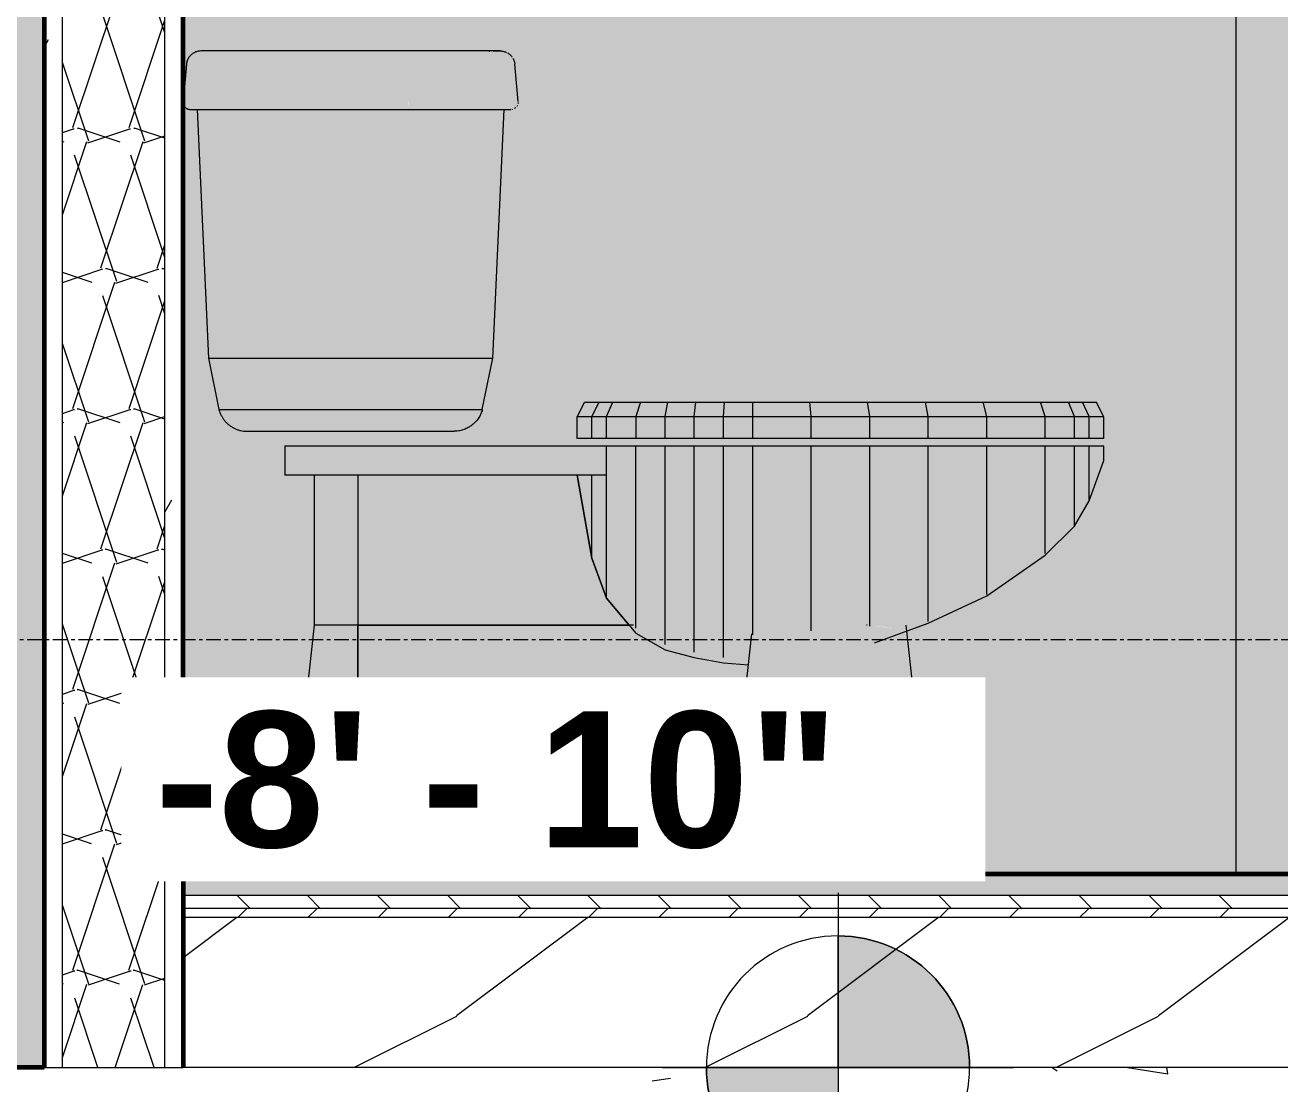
# Model space of a CAD drawing. Header units: inches. Extents: x -9046 to -8234, y -279 to 479.
# Drawn here: x -8769.78 to -8726.87, y -106.56 to -70.36 of the extents above; entities that cross this region are included whole.
import ezdxf

# ---------------------------------------------------------------- set-up
doc = ezdxf.new("R2010")
doc.units = ezdxf.units.IN
doc.header["$MEASUREMENT"] = 0
doc.linetypes.add('Grid Line 1_2_', pattern=[0.875, 0.5, -0.125, 0.125, -0.125])
for name, color, linetype, lineweight in [('A-FLOR', 192, 'Continuous', 18), ('A-FLOR-1', 192, 'Continuous', 60), ('A-FLOR-LEVL-1', 51, 'Grid Line 1_2_', 9), ('A-FLOR-MCUT', 51, 'Continuous', 18), ('A-FLOR-PATT-1', 8, 'Continuous', 9), ('A-WALL', 113, 'Continuous', 18), ('A-WALL-PATT-1', 111, 'Continuous', 9), ('G-ANNO-DIMS', 111, 'Continuous', 9), ('I-WALL', 2, 'Continuous', 18), ('I-WALL-1', 2, 'Continuous', 60), ('P-SANR-FIXT', 6, 'Continuous', 9), ('S-FNDN-1', 32, 'Continuous', 60)]:
    doc.layers.add(name, color=color, linetype=linetype, lineweight=lineweight)
doc.styles.add('Arial_B', font='arialbd.ttf', dxfattribs={"height": 4.642857})
pattern_1 = [(0, (-8599.04, 127.346), (15.36, 3.84), [0.634, -10.886, 0.634, -10.886, -61.44]), (0, (-8599.04, 127.346), (15.36, 3.84), [-23.04, 0.634, -22.406, 0.634, -10.886, -26.88]), (0, (-8599.04, 127.346), (15.36, 3.84), [-57.6, 0.634, -7.046, 0.634, -18.566]), (120, (-8593.28, 129.266), (-11.00554, 11.38215), [0.634, -10.886, 0.634, -10.886, -61.44]), (120, (-8593.28, 129.266), (-11.00554, 11.38215), [-23.04, 0.634, -22.406, 0.634, -10.886, -26.88]), (120, (-8593.28, 129.266), (-11.00554, 11.38215), [-57.6, 0.634, -7.046, 0.634, -18.566]), (240, (-8591.36, 136.946), (-4.354462, -15.22215), [0.634, -10.886, 0.634, -10.886, -61.44]), (240, (-8591.36, 136.946), (-4.354462, -15.22215), [-23.04, 0.634, -22.406, 0.634, -10.886, -26.88]), (240, (-8591.36, 136.946), (-4.354462, -15.22215), [-57.6, 0.634, -7.046, 0.634, -18.566])]

# ---------------------------------------------------------------- blocks, each defined once
blk = doc.blocks.new('M_Toilet-Domestic-3D - M_Toilet-Domestic-3D-1093260-BUILDING SECTION - EAST_WEST - LOOKING SOUTH')
at = {"layer": 'P-SANR-FIXT'}
for points in [[(-8756.795, -71.706), (-8756.646, -71.706), (-8756.646, -71.25), (-8763.763, -71.25), (-8764, -71.31), (-8764.18, -71.475), (-8764.261, -71.706), (-8759.109, -71.706)], [(-8753.721, -71.706), (-8753.031, -71.706), (-8753.111, -71.475), (-8753.308, -71.306), (-8753.579, -71.258), (-8754.242, -71.25), (-8756.646, -71.26), (-8756.646, -71.706), (-8753.896, -71.706)], [(-8764.372, -72.978), (-8756.646, -72.978), (-8756.646, -71.706), (-8764.261, -71.706)], [(-8753.631, -72.978), (-8752.92, -72.978), (-8753.031, -71.706), (-8756.646, -71.706), (-8756.646, -72.978), (-8753.891, -72.978)], [(-8764.123, -73.25), (-8756.646, -73.229), (-8756.663, -72.978), (-8764.372, -72.978), (-8764.36, -73.08), (-8764.307, -73.169), (-8764.224, -73.229)], [(-8759.109, -81.75), (-8756.646, -81.75), (-8756.646, -73.25), (-8763.896, -73.25), (-8763.509, -81.75)], [(-8754.03, -73.25), (-8753.068, -73.229), (-8752.984, -73.169), (-8752.932, -73.08), (-8752.932, -72.978), (-8756.646, -72.978), (-8756.646, -73.25), (-8754.056, -73.25)], [(-8754.702, -81.75), (-8753.782, -81.75), (-8753.396, -73.25), (-8756.646, -73.25), (-8756.646, -81.75), (-8754.719, -81.75)], [(-8762.929, -83.509), (-8756.646, -83.509), (-8756.646, -81.75), (-8763.509, -81.75), (-8763.149, -83.509)], [(-8754.604, -83.509), (-8754.142, -83.509), (-8753.782, -81.75), (-8756.646, -81.75), (-8756.646, -83.509), (-8754.621, -83.509)], [(-8762.183, -84.25), (-8756.646, -84.25), (-8756.646, -83.509), (-8763.149, -83.509), (-8762.95, -83.893), (-8762.606, -84.156), (-8762.364, -84.21)], [(-8750.396, -83.75), (-8750.393, -83.75), (-8750.153, -83.25), (-8750.646, -83.25), (-8750.893, -83.75)], [(-8750.393, -83.75), (-8749.894, -83.75), (-8749.676, -83.25), (-8750.153, -83.25)], [(-8748.894, -83.75), (-8748.733, -83.25), (-8749.676, -83.25), (-8749.894, -83.75), (-8748.896, -83.75)], [(-8747.895, -83.75), (-8747.8, -83.25), (-8748.733, -83.25), (-8748.894, -83.75), (-8747.896, -83.75)], [(-8746.896, -83.75), (-8746.895, -83.75), (-8746.842, -83.25), (-8747.8, -83.25), (-8747.895, -83.75), (-8747.8, -83.75)], [(-8745.892, -83.75), (-8745.859, -83.25), (-8746.842, -83.25), (-8746.895, -83.75), (-8745.892, -83.75)], [(-8744.896, -83.75), (-8744.896, -83.25), (-8745.859, -83.25), (-8745.892, -83.75), (-8745.224, -83.75)], [(-8742.947, -83.75), (-8742.904, -83.75), (-8742.947, -83.25), (-8744.896, -83.25), (-8744.896, -83.75)], [(-8740.897, -83.75), (-8740.971, -83.25), (-8742.947, -83.25), (-8742.903, -83.75), (-8740.971, -83.75)], [(-8738.897, -83.75), (-8738.992, -83.25), (-8740.971, -83.25), (-8740.896, -83.75), (-8738.992, -83.75)], [(-8736.897, -83.75), (-8737.021, -83.25), (-8738.992, -83.25), (-8738.896, -83.75), (-8737.021, -83.75)], [(-8736.897, -83.75), (-8734.897, -83.75), (-8735.057, -83.25), (-8737.021, -83.25)], [(-8733.898, -83.75), (-8734.096, -83.25), (-8735.057, -83.25), (-8734.896, -83.75)], [(-8733.623, -83.75), (-8733.398, -83.75), (-8733.623, -83.25), (-8734.096, -83.25), (-8733.896, -83.75)], [(-8733.398, -83.75), (-8732.898, -83.75), (-8733.146, -83.25), (-8733.623, -83.25)], [(-8750.481, -84.5), (-8750.396, -84.5), (-8750.396, -83.75), (-8750.896, -83.755), (-8750.896, -84.5)], [(-8750.047, -84.5), (-8749.896, -84.5), (-8749.896, -83.75), (-8750.396, -83.755), (-8750.396, -84.5)], [(-8749.034, -84.5), (-8748.896, -84.5), (-8748.896, -83.75), (-8749.896, -83.75), (-8749.896, -84.5), (-8749.258, -84.5)], [(-8747.896, -84.5), (-8747.896, -83.75), (-8748.896, -83.75), (-8748.896, -84.5), (-8748.461, -84.5)], [(-8746.896, -84.5), (-8746.896, -83.75), (-8747.896, -83.75), (-8747.896, -84.5), (-8747.582, -84.5)], [(-8746.031, -84.5), (-8745.892, -84.5), (-8745.892, -83.75), (-8746.896, -83.75), (-8746.896, -84.5), (-8746.766, -84.5)], [(-8745.892, -84.5), (-8744.896, -84.5), (-8744.896, -83.75), (-8745.892, -83.75), (-8745.892, -83.893)], [(-8744.896, -84.5), (-8742.903, -84.5), (-8742.903, -83.75), (-8744.896, -83.75), (-8744.896, -83.893)], [(-8741.151, -84.5), (-8740.896, -84.5), (-8740.896, -83.75), (-8742.903, -83.75), (-8742.903, -84.5)], [(-8739.242, -84.5), (-8738.896, -84.5), (-8738.896, -83.75), (-8740.896, -83.75), (-8740.896, -84.5), (-8740.596, -84.5)], [(-8738.896, -84.5), (-8736.896, -84.5), (-8736.896, -83.75), (-8738.896, -83.75), (-8738.896, -84.269)], [(-8735.968, -84.5), (-8734.896, -84.5), (-8734.896, -83.75), (-8736.896, -83.75), (-8736.896, -84.5)], [(-8734.896, -84.5), (-8733.896, -84.5), (-8733.896, -83.75), (-8734.896, -83.755), (-8734.896, -83.893)], [(-8733.396, -84.5), (-8733.396, -83.75), (-8733.896, -83.755), (-8733.896, -84.5), (-8733.654, -84.5)], [(-8733.396, -84.5), (-8732.896, -84.5), (-8732.896, -83.75), (-8733.396, -83.755), (-8733.396, -83.893)], [(-8760.453, -85.75), (-8760.453, -84.75), (-8760.896, -84.75), (-8760.896, -85.75), (-8760.678, -85.75)], [(-8752.167, -85.75), (-8749.896, -85.75), (-8749.896, -84.75), (-8760.453, -84.75), (-8760.453, -85.75), (-8754.481, -85.75)], [(-8748.896, -90.953), (-8748.896, -84.75), (-8749.896, -84.75), (-8749.896, -89.906), (-8749.118, -90.875), (-8748.964, -90.875), (-8748.913, -90.933)], [(-8747.896, -91.511), (-8747.896, -84.75), (-8748.896, -84.75), (-8748.89, -90.956), (-8747.951, -91.48)], [(-8746.896, -91.775), (-8746.896, -84.75), (-8747.896, -84.75), (-8747.896, -91.511), (-8747.033, -91.739)], [(-8745.892, -91.931), (-8745.892, -84.75), (-8746.896, -84.75), (-8746.896, -91.775), (-8746.622, -91.84)], [(-8745.019, -92.007), (-8744.928, -91.17), (-8744.896, -91.173), (-8744.896, -84.75), (-8745.892, -84.75), (-8745.892, -91.931), (-8745.224, -91.989)], [(-8744.896, -91.173), (-8743.364, -91.034), (-8742.903, -91.031), (-8742.903, -84.75), (-8744.896, -84.75), (-8744.896, -90.956)], [(-8742.903, -91.031), (-8742.005, -90.897), (-8741.479, -90.911), (-8740.896, -90.875), (-8740.896, -84.75), (-8742.903, -84.75), (-8742.903, -90.956)], [(-8739.681, -91.058), (-8738.896, -90.748), (-8738.896, -84.75), (-8740.896, -84.75), (-8740.896, -90.888), (-8740.135, -90.961), (-8739.927, -91.036), (-8739.683, -91.044)], [(-8738.896, -90.748), (-8736.896, -89.825), (-8736.896, -84.75), (-8738.896, -84.75), (-8738.896, -90.628)], [(-8736.896, -89.825), (-8734.896, -88.433), (-8734.896, -84.75), (-8736.896, -84.75), (-8736.896, -89.414)], [(-8734.896, -88.433), (-8733.896, -87.49), (-8733.896, -84.75), (-8734.896, -84.75), (-8734.896, -87.989)], [(-8733.896, -87.49), (-8733.396, -86.577), (-8733.396, -84.75), (-8733.896, -84.75), (-8733.896, -87.385)], [(-8733.396, -86.577), (-8732.896, -85.213), (-8732.896, -84.75), (-8733.396, -84.75), (-8733.396, -86.396)], [(-8759.047, -90.875), (-8758.396, -90.875), (-8758.396, -85.75), (-8759.858, -85.75), (-8759.858, -90.875), (-8759.109, -90.875)], [(-8754.481, -90.875), (-8749.127, -90.875), (-8749.896, -89.959), (-8750.396, -88.586), (-8750.896, -85.75), (-8758.396, -85.75), (-8758.396, -90.875)], [(-8750.396, -88.527), (-8750.396, -85.75), (-8750.887, -85.75), (-8750.566, -87.566)], [(-8749.896, -89.906), (-8749.896, -85.75), (-8750.396, -85.75), (-8750.375, -88.586), (-8750.047, -89.489)], [(-8759.146, -97.75), (-8758.396, -97.75), (-8758.396, -90.875), (-8759.896, -90.875), (-8760.589, -97.75), (-8759.372, -97.75)], [(-8758.396, -97.75), (-8745.646, -97.75), (-8745.019, -92.007), (-8745.892, -91.931), (-8746.622, -91.84), (-8747.253, -91.681), (-8747.951, -91.48), (-8748.913, -90.933), (-8748.976, -90.875), (-8758.396, -90.875), (-8758.396, -93.31)], [(-8740.671, -97.75), (-8738.896, -97.75), (-8739.689, -91.042), (-8739.927, -91.036), (-8740.143, -90.96), (-8740.328, -90.956), (-8741.012, -90.875), (-8741.479, -90.911), (-8742.113, -90.895), (-8742.903, -91.031), (-8743.396, -91.034), (-8743.396, -97.75), (-8740.751, -97.75)], [(-8745.646, -97.75), (-8743.396, -97.75), (-8743.396, -91.034), (-8744.929, -91.176), (-8745.224, -93.888)], [(-8760.782, -99), (-8756.146, -99), (-8756.146, -97.75), (-8760.646, -97.75), (-8760.675, -98.019)], [(-8745.224, -99), (-8743.396, -99), (-8743.396, -97.75), (-8756.146, -97.75), (-8756.146, -99), (-8754.481, -99)], [(-8738.986, -99), (-8738.759, -99), (-8738.896, -97.75), (-8743.396, -97.75), (-8743.396, -99), (-8739.645, -99)]]:
    blk.add_hatch(color=256, dxfattribs=at).paths.add_polyline_path(points, flags=0)
h = blk.add_hatch(color=256, dxfattribs=at)
h.paths.add_polyline_path([(-8756.289, -84.25), (-8755.078, -84.228), (-8754.871, -84.185), (-8754.859, -84.195), (-8754.685, -84.156), (-8754.333, -83.875), (-8754.142, -83.509), (-8756.646, -83.509), (-8756.646, -84.25), (-8756.381, -84.25)], flags=0)
h.paths.add_polyline_path([(-8755.108, -84.25), (-8755.157, -84.242), (-8755.136, -84.25)], flags=0)
for p, q in [((-8756.646, -71.25), (-8763.763, -71.25)), ((-8753.896, -71.281), (-8753.896, -71.25)), ((-8764.261, -71.706), (-8764.372, -72.978)), ((-8752.92, -72.978), (-8753.031, -71.706)), ((-8764.123, -73.25), (-8756.646, -73.25)), ((-8763.896, -73.25), (-8763.509, -81.75)), ((-8753.782, -81.75), (-8753.396, -73.25)), ((-8763.509, -81.75), (-8756.646, -81.75)), ((-8763.509, -81.75), (-8763.149, -83.509)), ((-8756.646, -81.75), (-8753.782, -81.75)), ((-8754.142, -83.509), (-8753.782, -81.75)), ((-8763.149, -83.509), (-8756.646, -83.509)), ((-8756.646, -83.509), (-8754.142, -83.509)), ((-8750.893, -83.75), (-8750.646, -83.25)), ((-8750.646, -83.25), (-8750.153, -83.25)), ((-8750.393, -83.75), (-8750.153, -83.25)), ((-8750.153, -83.25), (-8749.676, -83.25)), ((-8749.894, -83.75), (-8749.676, -83.25)), ((-8749.676, -83.25), (-8748.733, -83.25)), ((-8748.733, -83.25), (-8748.894, -83.75)), ((-8748.733, -83.25), (-8747.8, -83.25)), ((-8747.895, -83.75), (-8747.8, -83.25)), ((-8747.8, -83.25), (-8746.842, -83.25)), ((-8746.895, -83.75), (-8746.842, -83.25)), ((-8746.842, -83.25), (-8745.859, -83.25)), ((-8745.892, -83.75), (-8745.859, -83.25)), ((-8745.859, -83.25), (-8744.896, -83.25)), ((-8744.896, -83.75), (-8744.896, -83.25)), ((-8744.896, -83.25), (-8742.947, -83.25)), ((-8742.904, -83.75), (-8742.947, -83.25)), ((-8742.947, -83.25), (-8740.971, -83.25)), ((-8740.897, -83.75), (-8740.971, -83.25)), ((-8740.971, -83.25), (-8738.992, -83.25)), ((-8738.897, -83.75), (-8738.992, -83.25)), ((-8738.992, -83.25), (-8737.021, -83.25)), ((-8736.897, -83.75), (-8737.021, -83.25)), ((-8737.021, -83.25), (-8735.057, -83.25)), ((-8734.897, -83.75), (-8735.057, -83.25)), ((-8735.057, -83.25), (-8734.096, -83.25)), ((-8733.898, -83.75), (-8734.096, -83.25)), ((-8734.096, -83.25), (-8733.623, -83.25)), ((-8733.398, -83.75), (-8733.623, -83.25)), ((-8733.623, -83.25), (-8733.146, -83.25)), ((-8732.898, -83.75), (-8733.146, -83.25)), ((-8750.896, -83.75), (-8750.396, -83.75)), ((-8750.896, -84.5), (-8750.896, -83.75)), ((-8750.396, -83.755), (-8750.896, -83.755)), ((-8749.896, -83.755), (-8750.396, -83.755)), ((-8750.396, -84.5), (-8750.396, -83.755)), ((-8750.393, -83.75), (-8749.896, -83.75)), ((-8749.896, -83.75), (-8748.896, -83.75)), ((-8749.896, -84.5), (-8749.896, -83.75)), ((-8748.896, -83.755), (-8749.896, -83.755)), ((-8747.896, -83.755), (-8748.896, -83.755)), ((-8748.896, -83.755), (-8748.896, -84.5)), ((-8748.894, -83.75), (-8747.896, -83.75)), ((-8746.896, -83.755), (-8747.896, -83.755)), ((-8747.896, -84.5), (-8747.896, -83.755)), ((-8747.895, -83.75), (-8746.896, -83.75)), ((-8746.896, -83.75), (-8745.892, -83.75)), ((-8746.896, -84.5), (-8746.896, -83.75)), ((-8745.892, -83.755), (-8746.896, -83.755)), ((-8745.892, -83.75), (-8744.896, -83.75)), ((-8744.896, -83.755), (-8745.892, -83.755)), ((-8745.892, -84.5), (-8745.892, -83.755)), ((-8744.896, -83.75), (-8742.903, -83.75)), ((-8742.903, -83.755), (-8744.896, -83.755)), ((-8744.896, -84.5), (-8744.896, -83.755)), ((-8742.903, -83.75), (-8740.896, -83.75)), ((-8742.903, -84.5), (-8742.903, -83.75)), ((-8740.896, -83.755), (-8742.903, -83.755)), ((-8740.896, -83.75), (-8738.896, -83.75)), ((-8740.896, -84.5), (-8740.896, -83.75)), ((-8738.896, -83.755), (-8740.896, -83.755)), ((-8738.896, -83.75), (-8736.897, -83.75)), ((-8736.896, -83.755), (-8738.896, -83.755)), ((-8738.896, -84.5), (-8738.896, -83.755)), ((-8736.896, -83.75), (-8734.896, -83.75)), ((-8734.896, -83.755), (-8736.896, -83.755)), ((-8736.896, -84.5), (-8736.896, -83.755)), ((-8734.896, -83.75), (-8733.898, -83.75)), ((-8734.896, -84.5), (-8734.896, -83.75)), ((-8733.896, -83.755), (-8734.896, -83.755)), ((-8733.896, -83.75), (-8733.398, -83.75)), ((-8733.396, -83.755), (-8733.896, -83.755)), ((-8733.896, -84.5), (-8733.896, -83.755)), ((-8733.396, -83.75), (-8732.896, -83.75)), ((-8732.896, -83.755), (-8733.396, -83.755)), ((-8733.396, -84.5), (-8733.396, -83.755)), ((-8732.896, -84.5), (-8732.896, -83.75)), ((-8762.183, -84.25), (-8756.646, -84.25)), ((-8750.396, -84.5), (-8750.896, -84.5)), ((-8749.896, -84.5), (-8750.396, -84.5)), ((-8748.896, -84.5), (-8749.896, -84.5)), ((-8747.896, -84.5), (-8748.896, -84.5)), ((-8746.896, -84.5), (-8747.896, -84.5)), ((-8745.892, -84.5), (-8746.896, -84.5)), ((-8744.896, -84.5), (-8745.892, -84.5)), ((-8742.903, -84.5), (-8744.896, -84.5)), ((-8740.896, -84.5), (-8742.903, -84.5)), ((-8738.896, -84.5), (-8740.896, -84.5)), ((-8736.896, -84.5), (-8738.896, -84.5)), ((-8734.896, -84.5), (-8736.896, -84.5)), ((-8733.896, -84.5), (-8734.896, -84.5)), ((-8733.396, -84.5), (-8733.896, -84.5)), ((-8732.896, -84.5), (-8733.396, -84.5)), ((-8760.896, -84.75), (-8760.896, -85.75)), ((-8760.896, -84.75), (-8760.453, -84.75)), ((-8760.453, -84.75), (-8749.896, -84.75)), ((-8749.896, -85.75), (-8749.896, -84.75)), ((-8749.896, -84.75), (-8748.896, -84.75)), ((-8748.896, -84.75), (-8747.896, -84.75)), ((-8748.896, -90.976), (-8748.896, -84.75)), ((-8747.896, -84.75), (-8746.896, -84.75)), ((-8747.896, -91.538), (-8747.896, -84.75)), ((-8746.896, -84.75), (-8745.892, -84.75)), ((-8746.896, -91.806), (-8746.896, -84.75)), ((-8745.892, -84.75), (-8744.896, -84.75)), ((-8745.892, -91.982), (-8745.892, -84.75)), ((-8744.896, -84.75), (-8742.903, -84.75)), ((-8744.896, -91.213), (-8744.896, -84.75)), ((-8742.903, -84.75), (-8740.896, -84.75)), ((-8742.903, -91.067), (-8742.903, -84.75)), ((-8740.896, -84.75), (-8738.896, -84.75)), ((-8740.896, -90.915), (-8740.896, -84.75)), ((-8738.896, -84.75), (-8736.896, -84.75)), ((-8738.896, -90.748), (-8738.896, -84.75)), ((-8736.896, -84.75), (-8734.896, -84.75)), ((-8736.896, -89.825), (-8736.896, -84.75)), ((-8734.896, -84.75), (-8733.896, -84.75)), ((-8734.896, -88.433), (-8734.896, -84.75)), ((-8733.896, -84.75), (-8733.396, -84.75)), ((-8733.896, -87.49), (-8733.896, -84.75)), ((-8733.396, -84.75), (-8732.896, -84.75)), ((-8733.396, -86.577), (-8733.396, -84.75)), ((-8732.896, -85.25), (-8732.896, -84.75)), ((-8733.396, -86.624), (-8732.896, -85.25)), ((-8760.453, -85.75), (-8760.896, -85.75)), ((-8749.896, -85.75), (-8760.453, -85.75)), ((-8759.896, -85.75), (-8759.896, -90.875)), ((-8758.396, -85.75), (-8758.396, -90.875)), ((-8758.396, -85.75), (-8758.396, -90.875)), ((-8750.396, -88.586), (-8750.896, -85.75)), ((-8750.896, -85.75), (-8750.396, -88.586)), ((-8750.396, -88.527), (-8750.396, -85.759)), ((-8749.896, -89.906), (-8749.896, -85.757)), ((-8733.896, -87.49), (-8733.396, -86.624)), ((-8734.896, -88.49), (-8733.896, -87.49)), ((-8749.896, -89.959), (-8750.396, -88.586)), ((-8750.396, -88.586), (-8749.896, -89.959)), ((-8736.896, -89.877), (-8734.896, -88.49)), ((-8749.127, -90.875), (-8749.896, -89.959)), ((-8749.896, -89.959), (-8748.896, -91.151)), ((-8738.896, -90.81), (-8736.896, -89.877)), ((-8759.896, -90.875), (-8760.646, -97.75)), ((-8759.889, -90.875), (-8759.896, -90.875)), ((-8759.774, -90.875), (-8759.896, -90.875)), ((-8759.641, -90.875), (-8759.776, -90.875)), ((-8759.3, -90.875), (-8759.644, -90.875)), ((-8759.112, -90.875), (-8759.303, -90.875)), ((-8758.396, -90.875), (-8759.118, -90.875)), ((-8758.396, -90.875), (-8758.396, -97.75)), ((-8758.396, -90.875), (-8749.127, -90.875)), ((-8758.396, -97.75), (-8758.396, -90.875)), ((-8748.976, -90.875), (-8758.396, -90.875)), ((-8740.985, -90.875), (-8741.009, -90.875)), ((-8740.729, -91.477), (-8738.896, -90.81)), ((-8738.896, -97.75), (-8739.646, -90.875)), ((-8748.896, -91.151), (-8747.896, -91.718)), ((-8745.646, -97.75), (-8744.928, -91.17)), ((-8747.896, -91.718), (-8746.896, -91.986)), ((-8746.896, -91.986), (-8745.892, -92.163)), ((-8745.892, -92.163), (-8745.044, -92.237)), ((-8760.646, -97.75), (-8760.782, -99)), ((-8760.646, -97.75), (-8760.631, -97.75)), ((-8760.646, -97.75), (-8760.57, -97.75)), ((-8760.608, -97.75), (-8756.146, -97.75)), ((-8756.146, -97.75), (-8756.146, -99)), ((-8756.146, -99), (-8756.146, -97.75)), ((-8743.396, -97.75), (-8756.146, -97.75)), ((-8745.646, -97.75), (-8743.396, -97.75)), ((-8742.005, -97.75), (-8743.396, -97.75)), ((-8743.396, -97.75), (-8742.005, -97.75)), ((-8740.751, -97.75), (-8742.005, -97.75)), ((-8742.005, -97.75), (-8740.751, -97.75)), ((-8739.755, -97.75), (-8740.751, -97.75)), ((-8740.751, -97.75), (-8739.755, -97.75)), ((-8739.116, -97.75), (-8739.755, -97.75)), ((-8739.755, -97.75), (-8739.116, -97.75)), ((-8738.896, -97.75), (-8739.116, -97.75)), ((-8739.116, -97.75), (-8738.896, -97.75)), ((-8738.759, -99), (-8738.896, -97.75)), ((-8756.146, -99), (-8760.782, -99)), ((-8756.146, -99), (-8743.396, -99)), ((-8743.396, -99), (-8738.759, -99))]:
    blk.add_line(p, q, dxfattribs=at)
at = {"layer": 'P-SANR-FIXT', "flags": 128}
for points in [[(-8753.529, -71.25), (-8753.531, -71.25), (-8753.539, -71.25), (-8753.551, -71.25), (-8753.569, -71.25), (-8753.591, -71.25), (-8753.618, -71.25), (-8753.65, -71.25), (-8753.687, -71.25), (-8753.729, -71.25), (-8753.775, -71.25), (-8753.826, -71.25), (-8753.881, -71.25), (-8753.941, -71.25), (-8754.005, -71.25), (-8754.073, -71.25), (-8754.146, -71.25), (-8754.222, -71.25), (-8754.303, -71.25), (-8754.387, -71.25), (-8754.474, -71.25), (-8754.565, -71.25), (-8754.66, -71.25), (-8754.758, -71.25), (-8754.858, -71.25), (-8754.962, -71.25), (-8755.068, -71.25), (-8755.177, -71.25), (-8755.288, -71.25), (-8755.401, -71.25), (-8755.516, -71.25), (-8755.633, -71.25), (-8755.752, -71.25), (-8755.872, -71.25), (-8755.994, -71.25), (-8756.116, -71.25), (-8756.239, -71.25), (-8756.363, -71.25), (-8756.488, -71.25), (-8756.612, -71.25), (-8756.646, -71.25)], [(-8753.766, -71.25), (-8753.741, -71.25), (-8753.698, -71.25), (-8753.66, -71.25), (-8753.626, -71.25), (-8753.598, -71.25), (-8753.574, -71.25), (-8753.556, -71.25), (-8753.542, -71.25), (-8753.533, -71.25), (-8753.529, -71.25), (-8753.529, -71.25)], [(-8753.529, -71.25), (-8753.509, -71.25), (-8753.489, -71.252), (-8753.469, -71.254), (-8753.449, -71.256), (-8753.43, -71.26), (-8753.41, -71.264), (-8753.391, -71.269), (-8753.372, -71.275), (-8753.353, -71.282), (-8753.334, -71.289), (-8753.316, -71.298)], [(-8753.28, -71.316), (-8753.263, -71.326), (-8753.247, -71.337), (-8753.23, -71.349), (-8753.215, -71.361), (-8753.199, -71.374), (-8753.184, -71.388), (-8753.17, -71.402), (-8753.157, -71.416), (-8753.144, -71.431), (-8753.131, -71.447), (-8753.119, -71.463)], [(-8753.098, -71.497), (-8753.088, -71.514), (-8753.079, -71.532), (-8753.071, -71.55), (-8753.063, -71.569), (-8753.056, -71.588), (-8753.05, -71.607), (-8753.045, -71.626), (-8753.04, -71.645), (-8753.036, -71.665), (-8753.033, -71.685)], [(-8756.646, -73.25), (-8756.507, -73.25), (-8756.368, -73.25), (-8756.23, -73.25), (-8756.092, -73.25), (-8755.955, -73.25), (-8755.819, -73.25), (-8755.685, -73.25), (-8755.552, -73.25), (-8755.421, -73.25), (-8755.292, -73.25), (-8755.165, -73.25), (-8755.04, -73.25), (-8754.918, -73.25), (-8754.799, -73.25), (-8754.682, -73.25), (-8754.569, -73.25), (-8754.459, -73.25), (-8754.353, -73.25), (-8754.25, -73.25), (-8754.151, -73.25), (-8754.057, -73.25), (-8753.966, -73.25), (-8753.879, -73.25), (-8753.797, -73.25), (-8753.72, -73.25), (-8753.647, -73.25), (-8753.579, -73.25), (-8753.516, -73.25), (-8753.458, -73.25), (-8753.405, -73.25), (-8753.357, -73.25), (-8753.315, -73.25), (-8753.277, -73.25), (-8753.246, -73.25), (-8753.219, -73.25), (-8753.198, -73.25), (-8753.183, -73.25), (-8753.173, -73.25), (-8753.169, -73.25), (-8753.169, -73.25)], [(-8753.105, -73.242), (-8753.115, -73.244), (-8753.124, -73.246), (-8753.134, -73.248)], [(-8753.008, -73.192), (-8753.016, -73.198), (-8753.024, -73.204), (-8753.032, -73.209), (-8753.04, -73.215)], [(-8752.946, -73.114), (-8752.951, -73.123), (-8752.956, -73.131), (-8752.961, -73.14)], [(-8752.919, -73.008), (-8752.919, -73.018), (-8752.92, -73.028), (-8752.922, -73.038), (-8752.923, -73.048)], [(-8754.142, -83.509), (-8754.153, -83.547), (-8754.166, -83.585), (-8754.18, -83.623), (-8754.196, -83.659), (-8754.213, -83.696), (-8754.231, -83.731), (-8754.251, -83.766), (-8754.273, -83.8), (-8754.295, -83.832), (-8754.319, -83.865), (-8754.342, -83.893)], [(-8754.344, -83.896), (-8754.371, -83.926), (-8754.398, -83.955), (-8754.427, -83.982), (-8754.457, -84.009), (-8754.488, -84.034), (-8754.52, -84.059), (-8754.553, -84.081), (-8754.586, -84.103), (-8754.621, -84.123), (-8754.656, -84.142), (-8754.692, -84.159), (-8754.729, -84.175), (-8754.766, -84.19), (-8754.804, -84.203), (-8754.842, -84.214), (-8754.881, -84.224), (-8754.92, -84.232), (-8754.96, -84.239), (-8754.999, -84.244), (-8755.039, -84.248), (-8755.079, -84.25), (-8755.108, -84.25)], [(-8756.646, -84.25), (-8756.584, -84.25), (-8756.523, -84.25), (-8756.462, -84.25), (-8756.401, -84.25), (-8756.34, -84.25), (-8756.28, -84.25), (-8756.221, -84.25), (-8756.162, -84.25), (-8756.104, -84.25), (-8756.047, -84.25), (-8755.991, -84.25), (-8755.936, -84.25), (-8755.882, -84.25), (-8755.829, -84.25), (-8755.778, -84.25), (-8755.727, -84.25), (-8755.679, -84.25), (-8755.632, -84.25), (-8755.586, -84.25), (-8755.543, -84.25), (-8755.501, -84.25), (-8755.461, -84.25), (-8755.422, -84.25), (-8755.386, -84.25), (-8755.352, -84.25), (-8755.32, -84.25), (-8755.29, -84.25), (-8755.262, -84.25), (-8755.236, -84.25), (-8755.213, -84.25), (-8755.191, -84.25), (-8755.173, -84.25), (-8755.156, -84.25), (-8755.142, -84.25), (-8755.13, -84.25), (-8755.121, -84.25), (-8755.114, -84.25), (-8755.11, -84.25), (-8755.108, -84.25), (-8755.108, -84.25)]]:
    blk.add_lwpolyline(points, dxfattribs=at)
at = {"layer": 'P-SANR-FIXT'}
for points, knots in [([(-8763.763, -71.25), (-8763.807, -71.25), (-8763.87, -71.258), (-8763.947, -71.283), (-8764, -71.309), (-8764.052, -71.341), (-8764.101, -71.38), (-8764.145, -71.425), (-8764.176, -71.466), (-8764.196, -71.501), (-8764.215, -71.538), (-8764.242, -71.604), (-8764.256, -71.665), (-8764.261, -71.706)], [0, 0, 0, 0, 0.166667, 0.25, 0.333333, 0.416667, 0.5, 0.583333, 0.666667, 0.708333, 0.75, 0.833333, 1, 1, 1, 1]), ([(-8764.372, -72.978), (-8764.373, -72.995), (-8764.372, -73.03), (-8764.363, -73.072), (-8764.351, -73.105), (-8764.338, -73.128), (-8764.326, -73.146), (-8764.316, -73.159), (-8764.307, -73.169), (-8764.299, -73.178), (-8764.286, -73.19), (-8764.269, -73.204), (-8764.247, -73.218), (-8764.224, -73.229), (-8764.2, -73.238), (-8764.167, -73.247), (-8764.141, -73.25), (-8764.123, -73.25)], [0, 0, 0, 0, 0.125, 0.25, 0.3125, 0.375, 0.4375, 0.46875, 0.5, 0.53125, 0.5625, 0.625, 0.6875, 0.75, 0.8125, 0.875, 1, 1, 1, 1]), ([(-8763.149, -83.509), (-8763.128, -83.579), (-8763.087, -83.681), (-8763.014, -83.807), (-8762.951, -83.894), (-8762.877, -83.974), (-8762.793, -84.045), (-8762.701, -84.107), (-8762.607, -84.158), (-8762.509, -84.199), (-8762.371, -84.238), (-8762.26, -84.25), (-8762.183, -84.25)], [0, 0, 0, 0, 0.166667, 0.25, 0.333333, 0.416667, 0.5, 0.583333, 0.666667, 0.75, 0.833333, 1, 1, 1, 1])]:
    blk.add_open_spline(points, degree=3, knots=knots, dxfattribs=at)
blk = doc.blocks.new('Shower Stall - Rectangular - 36_x36_ - Private-2315611-BUILDING SECTION - EAST_WEST - LOOKING SOUTH')
at = {"layer": 'P-SANR-FIXT'}
h = blk.add_hatch(color=256, dxfattribs=at)
h.paths.add_polyline_path([(-8754.897, -84.203), (-8754.952, -84.207), (-8754.912, -84.205)], flags=0)
h.paths.add_polyline_path([(-8764.372, -72.978), (-8764.261, -71.706), (-8764.18, -71.475), (-8764, -71.31), (-8763.737, -71.25), (-8753.467, -71.27), (-8753.292, -71.31), (-8753.102, -71.502), (-8753.031, -71.706), (-8752.932, -73.08), (-8752.984, -73.169), (-8753.102, -73.236), (-8753.169, -73.25), (-8753.396, -73.25), (-8753.782, -81.75), (-8754.142, -83.509), (-8754.342, -83.893), (-8754.693, -84.158), (-8755.157, -84.25), (-8762.183, -84.25), (-8762.606, -84.156), (-8762.95, -83.893), (-8763.149, -83.509), (-8763.509, -81.75), (-8763.896, -73.25), (-8764.224, -73.229), (-8764.307, -73.169), (-8764.36, -73.08)], flags=0)
h.paths.add_polyline_path([(-8743.036, -99.375), (-8728.372, -99.375), (-8728.372, -39.375), (-8764.372, -39.375), (-8764.372, -99.375), (-8743.396, -99.375)], flags=0)
h.paths.add_polyline_path([(-8754.481, -99), (-8760.782, -99), (-8760.646, -97.75), (-8760.589, -97.75), (-8759.896, -90.875), (-8759.858, -90.875), (-8759.858, -85.75), (-8760.896, -85.75), (-8760.896, -84.75), (-8732.896, -84.75), (-8732.896, -85.25), (-8733.456, -86.687), (-8733.93, -87.522), (-8734.896, -88.433), (-8736.896, -89.825), (-8739.217, -90.875), (-8739.681, -91.058), (-8738.759, -99), (-8745.224, -99)], flags=0)
h.paths.add_polyline_path([(-8749.118, -90.875), (-8749.896, -89.906), (-8750.396, -88.527), (-8750.359, -88.687), (-8749.896, -89.959), (-8749.127, -90.875)], flags=0)
h.paths.add_polyline_path([(-8750.047, -84.5), (-8750.896, -84.5), (-8750.893, -83.75), (-8750.646, -83.25), (-8733.146, -83.25), (-8732.896, -83.755), (-8732.896, -84.5), (-8749.896, -84.5)], flags=0)
blk.add_line((-8728.372, -99.375), (-8728.372, -39.375), dxfattribs=at)
blk = doc.blocks.new('Spot Elevations - Spot Elevation - Target Filled-1560264-BUILDING SECTION - EAST_WEST - LOOKING SOUTH')
at = {"layer": 'G-ANNO-DIMS'}
h = blk.add_hatch(color=256, dxfattribs=at)
edge = h.paths.add_edge_path(flags=0)
edge.add_line((-8686.043, -91.375), (-8690.543, -91.375))
edge.add_arc((-8686.043, -91.375), 4.5, 90, 180, ccw=False)
edge.add_line((-8686.043, -86.875), (-8686.043, -91.375))
h = blk.add_hatch(color=256, dxfattribs=at)
edge = h.paths.add_edge_path(flags=0)
edge.add_line((-8686.043, -91.375), (-8681.543, -91.375))
edge.add_arc((-8686.043, -91.375), 4.5, 270, 360, ccw=False)
edge.add_line((-8686.043, -95.875), (-8686.043, -91.375))
for p, q in [((-8686.043, -85.405), (-8686.043, -97.375)), ((-8686.043, -91.375), (-8686.043, -86.875)), ((-8680.043, -91.375), (-8692.043, -91.375)), ((-8690.543, -91.375), (-8686.043, -91.375)), ((-8686.043, -91.375), (-8686.043, -95.875)), ((-8681.543, -91.375), (-8686.043, -91.375))]:
    blk.add_line(p, q, dxfattribs=at)
blk.add_circle((-8686.043, -91.375), 4.5, dxfattribs=at)
for start, end in [(90, 180), (270, 360)]:
    blk.add_arc((-8686.043, -91.375), 4.5, start, end, dxfattribs=at)

msp = doc.modelspace()

# ---------------------------------------------------------------- hatches: boundary and pattern name
at = {"layer": 'A-FLOR'}
h = msp.add_hatch(color=256, dxfattribs=at)
h.paths.add_polyline_path([(-8764.37199, -100.125), (-8694.94438, -100.125), (-8694.94438, -99.375), (-8764.37199, -99.375)], flags=0)
h.paths.add_polyline_path([(-8692.81938, -100.125), (-8692.81938, -99.375), (-8694.19081, -99.375), (-8694.31938, -100.125)], flags=0)
at = {"layer": 'A-FLOR-PATT-1'}
h = msp.add_hatch(dxfattribs=at)
h.set_pattern_fill('FP_9', color=256, style=0, pattern_type=2)
h.set_pattern_definition([(0, (-8599.04, 127.346), (0, 2.399), []), (315, (-8599.04, 127.346), (2.398506, 0), [3.393, -3.393]), (45, (-8599.04, 127.346), (2.398506, 0), [3.393, -3.393])])
h.paths.add_polyline_path([(-8708.19848, -100.875), (-8692.81938, -100.875), (-8692.81938, -100.125), (-8764.37199, -100.125), (-8764.37199, -100.875), (-8726.71148, -100.875)], flags=0)
h = msp.add_hatch(dxfattribs=at)
h.set_pattern_fill('FP_22', color=256, style=0, pattern_type=2)
h.set_pattern_definition([(216.87, (-8594.24, 139.346), (35.999957, 24.000064), [6, -54]), (206.565, (-8587.04, 135.746), (-12.00009, -12.00052), [13.416, -13.416]), (198.435, (-8587.04, 129.746), (-23.99978, -12.000233), [7.589, -30.358])])
h.paths.add_polyline_path([(-8745.22448, -106), (-8692.56938, -106), (-8692.56958, -105.375), (-8692.81938, -105.375), (-8692.81938, -100.875), (-8764.37199, -100.875), (-8764.37199, -106)], flags=0)
h = msp.add_hatch(dxfattribs=at)
h.set_pattern_fill('FP_1', color=256, style=0, pattern_type=2)
h.set_pattern_definition([(50, (-8599.04, 127.346), (13.77135, -1.20496), [1.44, -15.84]), (355, (-8599.04, 127.346), (-2.6644, 14.4422), [1.152, -12.672]), (100.451, (-8597.893, 127.245), (11.1071, 13.23737), [1.224, -13.462]), (46.184, (-8599.04, 131.186), (20.4913, -3.17785), [2.16, -23.76]), (96.636, (-8597.333, 130.921), (17.9459, 18.7032), [1.836, -20.193]), (351.184, (-8599.04, 131.186), (17.9454, 18.7026), [1.728, -19.008]), (21, (-8597.12, 130.226), (11.46052, -7.73037), [1.44, -15.84]), (326, (-8597.12, 130.226), (4.67135, 13.92315), [1.152, -12.672]), (71.451, (-8596.165, 129.582), (16.13207, 6.19284), [1.224, -13.462]), (37.5, (-8599.04, 127.346), (0.23312, 6.39175), [0.634, -11.885, 0.634, -12.23, -12.72]), (37.5, (-8599.04, 127.346), (0.23312, 6.39175), [-25.382, 0.634, -12.086]), (7.5, (-8599.04, 127.346), (5.05073, 7.57304), [0.634, -6.701, 0.634, -11.597, -4.848]), (7.5, (-8599.04, 127.346), (5.05073, 7.57304), [-19.565, 0.634, -4.214]), (327.5, (-8603.322, 127.346), (10.24958, -0.43289), [0.634, -4.166, 0.634, -14.342, -19.872]), (327.5, (-8603.322, 127.346), (10.24958, -0.43289), [-19.776, 0.634, -19.238]), (317.5, (-8605.242, 127.346), (11.1974, 1.92214), [0.634, -5.606, 0.634, -9.312, -14.112]), (317.5, (-8605.242, 127.346), (11.1974, 1.92214), [-16.186, 0.634, -13.478])])
h.paths.add_polyline_path([(-8692.56938, -112), (-8692.56938, -106), (-8866.56938, -106), (-8866.56938, -112), (-8692.81938, -112)], flags=0)
h.paths.add_polyline_path([(-8866.31938, -108), (-8866.31938, -106.125), (-8862.81938, -107.875), (-8862.81938, -108)], flags=0)
at = {"layer": 'A-WALL-PATT-1'}
h = msp.add_hatch(dxfattribs=at)
h.set_pattern_fill('FP_10', color=256, style=0, pattern_type=2)
h.set_pattern_definition([(161.57, (-8598.8, 127.586), (-1.9204512, 0.0001504), [0, -13.661, 1.517, 0]), (18.43, (-8599.28, 127.586), (-1.9204512, -0.0001504), [0, -13.661, 1.517, 0]), (108.43, (-8598.8, 127.586), (0.9599691, -4.8007366), [4.553, -10.625]), (71.57, (-8599.28, 127.586), (0.9599691, 4.8007366), [4.553, -10.625])])
h.paths.add_polyline_path([(-8764.99699, -106), (-8764.99699, -7.875), (-8768.49699, -7.875), (-8768.49699, -106)], flags=0)
h = msp.add_hatch(dxfattribs=at)
h.set_pattern_fill('FP_2', color=256, style=0, pattern_type=2)
h.set_pattern_definition(pattern_1)
h.paths.add_polyline_path([(-8769.12199, -106), (-8768.49699, -106), (-8768.49699, -8.5), (-8769.12199, -8.5), (-8769.12199, -102.72739)], flags=0)
h = msp.add_hatch(dxfattribs=at)
h.set_pattern_fill('FP_2', color=256, style=0, pattern_type=2)
h.set_pattern_definition(pattern_1)
h.paths.add_polyline_path([(-8764.99699, -106), (-8764.37199, -106), (-8764.37199, -8.5), (-8764.99699, -8.5), (-8764.99699, -105.71035)], flags=0)
at = {"layer": 'I-WALL'}
h = msp.add_hatch(color=256, dxfattribs=at)
h.paths.add_polyline_path([(-8862.19438, -106), (-8859.47457, -106), (-8859.47457, -104.742), (-8858.42938, -104.742), (-8858.42938, -100), (-8858.57826, -100), (-8858.56548, -59.56762), (-8857.82567, -59.56762), (-8857.82567, -59.75), (-8849.80438, -59.75), (-8849.80438, -58.72756), (-8856.45144, -58.72756), (-8856.54778, -58.8388), (-8857.20191, -58.83347), (-8857.236, -58.79411), (-8857.66736, -59.01943), (-8857.78946, -59.31084), (-8857.84103, -59.55905), (-8858.57826, -59.55905), (-8858.55662, -59.50095), (-8858.49836, -59.20095), (-8858.39014, -58.8078), (-8858.17959, -58.5481), (-8858.08065, -58.40836), (-8857.82826, -58.22159), (-8857.25044, -58.02817), (-8857.1973, -57.9668), (-8856.54778, -57.9668), (-8856.45144, -58.07804), (-8846.25106, -58.07804), (-8846.24556, -58.05146), (-8846.06989, -57.90593), (-8845.97484, -57.90593), (-8845.96236, -57.66471), (-8845.46177, -57.66471), (-8845.46177, -57.58494), (-8846.10073, -57.58494), (-8846.10073, -57.39744), (-8845.25922, -57.39744), (-8845.25922, -57.58494), (-8845.397, -57.58494), (-8845.397, -57.66471), (-8845.00892, -57.66471), (-8845.00892, -58.25), (-8843.42938, -58.25), (-8843.42938, -59.75), (-8841.80438, -59.75), (-8841.80438, -58.25), (-8841.05438, -58.25), (-8841.05438, -59.75), (-8832.42938, -59.75), (-8832.42938, -104.742), (-8823.7221, -104.742), (-8823.7221, -106), (-8819.61167, -106), (-8819.61167, -70), (-8816.29671, -70), (-8816.29671, -69.75), (-8819.04671, -69.75), (-8819.04671, -42.87598), (-8815.79671, -42.87598), (-8815.79671, -41.10733), (-8816.02236, -39.10464), (-8816.68799, -37.20238), (-8817.76023, -35.49592), (-8819.1853, -34.07085), (-8820.89176, -32.99861), (-8822.79402, -32.33298), (-8824.79671, -32.10733), (-8838.84834, -32.10733), (-8842.37255, -31.87634), (-8845.83645, -31.18733), (-8849.18079, -30.05208), (-8852.34834, -28.49002), (-8855.2849, -26.52787), (-8857.94022, -24.19921), (-8860.26888, -21.54389), (-8861.59704, -19.55615), (-8862.19438, -19.55615), (-8862.19438, -105)], flags=0)
h.paths.add_polyline_path([(-8782.25048, -106), (-8769.12199, -106), (-8769.12199, -8.5), (-8770.876, -8.5), (-8771.9281, -10.17441), (-8772.59373, -12.07667), (-8772.81938, -14.07936), (-8772.81938, -100.07936), (-8790.81938, -100.07936), (-8790.81938, -14.07936), (-8790.58839, -10.55515), (-8790.1796, -8.5), (-8847.13631, -8.5), (-8846.95706, -9.01228), (-8846.61532, -9.55615), (-8844.84834, -9.55615), (-8844.84834, -11.75522), (-8844.45975, -12.14381), (-8842.75329, -13.21605), (-8840.85103, -13.88168), (-8838.84834, -14.10733), (-8824.79671, -14.10733), (-8821.2725, -14.33832), (-8817.8086, -15.02733), (-8814.46426, -16.16258), (-8811.29671, -17.72464), (-8808.36015, -19.68679), (-8805.70483, -22.01545), (-8803.37617, -24.67077), (-8801.41402, -27.60733), (-8799.85196, -30.77488), (-8798.71671, -34.11922), (-8798.0277, -37.58312), (-8797.79671, -41.10733), (-8797.79671, -42.87598), (-8794.54671, -42.87598), (-8794.54671, -51.62402), (-8792.57821, -51.63045), (-8792.57821, -52.00197), (-8794.54671, -52.00197), (-8794.54671, -54.91929), (-8792.57821, -54.93418), (-8792.57821, -55.79331), (-8794.54671, -55.79331), (-8794.54671, -67.99803), (-8792.57821, -68.01078), (-8792.57821, -68.74606), (-8794.54671, -68.74606), (-8794.54671, -69.75), (-8796.92663, -69.76658), (-8796.92663, -70), (-8793.61167, -70), (-8793.61167, -71.47047), (-8792.61167, -71.47047), (-8792.61167, -74.02953), (-8793.61167, -74.02953), (-8793.61167, -75.20472), (-8792.61167, -75.21479), (-8792.61167, -75.79528), (-8793.61167, -75.79528), (-8793.61167, -86.47047), (-8792.61167, -86.47047), (-8792.61167, -89.02953), (-8793.61167, -89.02953), (-8793.61167, -106)], flags=0)
h.paths.add_polyline_path([(-8827.19695, -104.40472), (-8831.76376, -104.40472), (-8831.76376, -103.98475), (-8827.19695, -103.98475)], flags=0)
h.paths.add_polyline_path([(-8728.37199, -99.375), (-8694.94438, -99.375), (-8694.94438, -8.5), (-8764.37199, -8.5), (-8764.37199, -39.375), (-8728.37199, -39.375), (-8728.37199, -99.08852)], flags=0)
h.paths.add_polyline_path([(-8847.42938, -59.75), (-8847.42938, -58.72756), (-8849.05438, -58.72756), (-8849.05438, -59.75), (-8847.96556, -59.75)], flags=0)

# ---------------------------------------------------------------- linework, layer by layer
at = {"layer": 'A-FLOR-1'}
for q in [(-8415.56938, -99.375), (-8764.37199, -106)]:
    msp.add_line((-8764.37199, -99.375), q, dxfattribs=at)
at = {"layer": 'A-FLOR-LEVL-1'}
msp.add_line((-8237.20435, -91.375), (-9030.84431, -91.375), dxfattribs=at)
at = {"layer": 'A-FLOR-MCUT'}
for p, q in [((-8692.56938, -100.125), (-8764.37199, -100.125)), ((-8692.56938, -100.875), (-8764.37199, -100.875)), ((-8692.56938, -106), (-8764.37199, -106))]:
    msp.add_line(p, q, dxfattribs=at)
at = {"layer": 'A-WALL'}
for p, q in [((-8768.49699, -106), (-8768.49699, -7.875)), ((-8764.99699, -106), (-8764.99699, -7.875)), ((-8769.12199, -106), (-8764.37199, -106))]:
    msp.add_line(p, q, dxfattribs=at)
at = {"layer": 'I-WALL-1'}
for p, q in [((-8769.12199, -7.875), (-8769.12199, -106)), ((-8764.37199, -99.375), (-8764.37199, -7.875))]:
    msp.add_line(p, q, dxfattribs=at)
at = {"layer": 'S-FNDN-1'}
msp.add_line((-8769.12199, -106), (-8832.42938, -106), dxfattribs=at)

# ---------------------------------------------------------------- block references
at = {"layer": 'G-ANNO-DIMS', "extrusion": (0, 0, -1)}
msp.add_blockref('Spot Elevations - Spot Elevation - Target Filled-1560264-BUILDING SECTION - EAST_WEST - LOOKING SOUTH', (17428.0228, -14.625), dxfattribs=at)
at = {"layer": 'P-SANR-FIXT'}
for name in ['Shower Stall - Rectangular - 36_x36_ - Private-2315611-BUILDING SECTION - EAST_WEST - LOOKING SOUTH', 'M_Toilet-Domestic-3D - M_Toilet-Domestic-3D-1093260-BUILDING SECTION - EAST_WEST - LOOKING SOUTH']:
    msp.add_blockref(name, (0, 0), dxfattribs=at)

# ---------------------------------------------------------------- next in the draw order: texts
at = {"layer": 'G-ANNO-DIMS', "insert": (-8765.31946, -93.82675), "char_height": 4.642857, "width": 27.2160689, "attachment_point": 1, "line_spacing_factor": 0.941778, "style": 'Arial_B', "bg_fill": 3, "box_fill_scale": 1.25, "bg_fill_color": 256, "bg_fill_true_color": 13158600, "bg_fill_transparency": 0}
msp.add_mtext('-8\' - 10"', dxfattribs=at)

doc.saveas('drawing.dxf')
